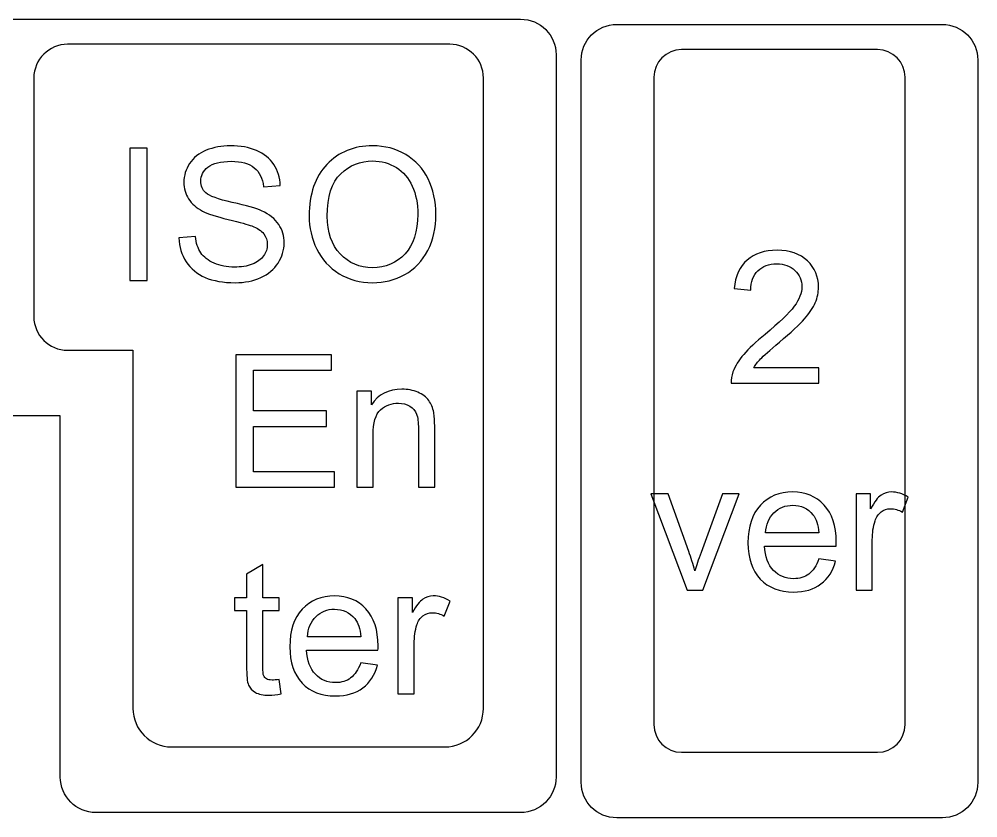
# Model space of a CAD drawing. Header units: millimetres. Extents: x -493 to 473, y -489 to 489.
# Drawn here: x 425.65 to 469.51, y 411.32 to 447.87 of the extents above; entities that cross this region are included whole.
import ezdxf

# ---------------------------------------------------------------- set-up
doc = ezdxf.new("R2010")
doc.units = ezdxf.units.MM
doc.header["$MEASUREMENT"] = 0
doc.layers.add('Layer 1', color=7, linetype='Continuous')

msp = doc.modelspace()

# ---------------------------------------------------------------- linework, layer by layer
at = {"layer": 'Layer 1', "color": 169}
for points, knots in [([(429.1536, 411.567), (429.1536, 411.567), (448.5933, 411.567), (448.5933, 411.567), (448.5933, 411.567), (449.4865, 411.567), (450.2172, 412.2977), (450.2172, 413.1909), (450.2172, 413.1909), (450.2172, 424.2083), (450.2172, 435.2257), (450.2172, 446.2431), (450.2172, 446.2431), (450.2172, 447.1363), (449.4864, 447.867), (448.5933, 447.867), (448.5933, 447.867), (448.5933, 447.867), (424.6161, 447.867), (424.6161, 447.867), (424.6161, 447.867), (423.723, 447.867), (422.9922, 447.1363), (422.9922, 446.2431), (422.9922, 446.2431), (422.9922, 446.2431), (422.9922, 431.3409), (422.9922, 431.3409), (422.9922, 431.3409), (422.9922, 430.4483), (423.7231, 429.7178), (424.6161, 429.717), (424.6161, 429.717), (424.6161, 429.717), (427.5237, 429.714), (427.5237, 429.714), (427.5237, 429.714), (427.5237, 429.714), (427.5297, 428.0931), (427.5297, 428.0931), (427.5297, 428.0931), (427.5297, 428.0931), (427.5297, 413.1909), (427.5297, 413.1909), (427.5297, 413.1909), (427.5297, 412.2978), (428.2604, 411.567), (429.1536, 411.567)], [0, 0, 0, 0, 0.0769231, 0.0769231, 0.0769231, 0.0769231, 0.1538462, 0.1538462, 0.1538462, 0.1538462, 0.2307692, 0.2307692, 0.2307692, 0.2307692, 0.3076923, 0.3076923, 0.3076923, 0.3076923, 0.3846154, 0.3846154, 0.3846154, 0.3846154, 0.4615385, 0.4615385, 0.4615385, 0.4615385, 0.5384615, 0.5384615, 0.5384615, 0.5384615, 0.6153846, 0.6153846, 0.6153846, 0.6153846, 0.6923077, 0.6923077, 0.6923077, 0.6923077, 0.7692308, 0.7692308, 0.7692308, 0.7692308, 0.8461538, 0.8461538, 0.8461538, 0.8461538, 1, 1, 1, 1]), ([(469.5147, 412.9488), (469.5147, 412.9488), (469.5147, 446.001), (469.5147, 446.001), (469.5147, 446.001), (469.5147, 446.8942), (468.784, 447.6249), (467.8908, 447.6249), (467.8908, 447.6249), (467.8908, 447.6249), (452.9886, 447.6249), (452.9886, 447.6249), (452.9886, 447.6249), (452.0954, 447.6249), (451.3647, 446.8942), (451.3647, 446.001), (451.3647, 446.001), (451.3647, 446.001), (451.3647, 412.9488), (451.3647, 412.9488), (451.3647, 412.9488), (451.3647, 412.0556), (452.0954, 411.3249), (452.9886, 411.3249), (452.9886, 411.3249), (452.9886, 411.3249), (467.8908, 411.3249), (467.8908, 411.3249), (467.8908, 411.3249), (468.784, 411.3249), (469.5147, 412.0556), (469.5147, 412.9488)], [0, 0, 0, 0, 0.1111111, 0.1111111, 0.1111111, 0.1111111, 0.2222222, 0.2222222, 0.2222222, 0.2222222, 0.3333333, 0.3333333, 0.3333333, 0.3333333, 0.4444444, 0.4444444, 0.4444444, 0.4444444, 0.5555556, 0.5555556, 0.5555556, 0.5555556, 0.6666667, 0.6666667, 0.6666667, 0.6666667, 0.7777778, 0.7777778, 0.7777778, 0.7777778, 1, 1, 1, 1])]:
    msp.add_open_spline(points, degree=3, knots=knots, dxfattribs=at)
at = {"layer": 'Layer 1', "color": 159}
for points, knots in [([(427.8596, 446.717), (427.8596, 446.717), (445.3498, 446.717), (445.3498, 446.717), (445.3498, 446.717), (446.1982, 446.717), (446.8922, 446.023), (446.8922, 445.1747), (446.8922, 445.1747), (446.8922, 445.1747), (446.8922, 440.5733), (446.8922, 440.5733), (446.8922, 440.5733), (446.8922, 440.5733), (446.8922, 434.2594), (446.8922, 434.2594), (446.8922, 434.2594), (446.8922, 434.2594), (446.8922, 416.3339), (446.8922, 416.3339), (446.8922, 416.3339), (446.8922, 415.3621), (446.0972, 414.5671), (445.1254, 414.5671), (445.1254, 414.5671), (445.1254, 414.5671), (432.6215, 414.5671), (432.6215, 414.5671), (432.6215, 414.5671), (431.6497, 414.5671), (430.8547, 415.3621), (430.8547, 416.3339), (430.8547, 416.3339), (430.8547, 416.3339), (430.8547, 432.717), (430.8547, 432.717), (430.8547, 432.717), (430.8547, 432.717), (427.8596, 432.717), (427.8596, 432.717), (427.8596, 432.717), (427.0113, 432.717), (426.3172, 433.4111), (426.3172, 434.2594), (426.3172, 434.2594), (426.3172, 434.2594), (426.3172, 445.1747), (426.3172, 445.1747), (426.3172, 445.1747), (426.3172, 446.023), (427.0113, 446.717), (427.8596, 446.717)], [0, 0, 0, 0, 0.0714286, 0.0714286, 0.0714286, 0.0714286, 0.1428571, 0.1428571, 0.1428571, 0.1428571, 0.2142857, 0.2142857, 0.2142857, 0.2142857, 0.2857143, 0.2857143, 0.2857143, 0.2857143, 0.3571429, 0.3571429, 0.3571429, 0.3571429, 0.4285714, 0.4285714, 0.4285714, 0.4285714, 0.5, 0.5, 0.5, 0.5, 0.5714286, 0.5714286, 0.5714286, 0.5714286, 0.6428571, 0.6428571, 0.6428571, 0.6428571, 0.7142857, 0.7142857, 0.7142857, 0.7142857, 0.7857143, 0.7857143, 0.7857143, 0.7857143, 0.8571429, 0.8571429, 0.8571429, 0.8571429, 1, 1, 1, 1]), ([(454.6897, 415.5917), (454.6897, 415.5917), (454.6897, 445.2082), (454.6897, 445.2082), (454.6897, 445.2082), (454.6897, 445.9049), (455.2598, 446.475), (455.9566, 446.475), (455.9566, 446.475), (455.9566, 446.475), (464.9227, 446.475), (464.9227, 446.475), (464.9227, 446.475), (465.6195, 446.475), (466.1897, 445.9049), (466.1897, 445.2082), (466.1897, 445.2082), (466.1897, 445.2082), (466.1897, 415.5917), (466.1897, 415.5917), (466.1897, 415.5917), (466.1897, 414.895), (465.6195, 414.325), (464.9227, 414.325), (464.9227, 414.325), (464.9227, 414.325), (455.9566, 414.325), (455.9566, 414.325), (455.9566, 414.325), (455.2598, 414.325), (454.6897, 414.895), (454.6897, 415.5917)], [0, 0, 0, 0, 0.1111111, 0.1111111, 0.1111111, 0.1111111, 0.2222222, 0.2222222, 0.2222222, 0.2222222, 0.3333333, 0.3333333, 0.3333333, 0.3333333, 0.4444444, 0.4444444, 0.4444444, 0.4444444, 0.5555556, 0.5555556, 0.5555556, 0.5555556, 0.6666667, 0.6666667, 0.6666667, 0.6666667, 0.7777778, 0.7777778, 0.7777778, 0.7777778, 1, 1, 1, 1])]:
    msp.add_open_spline(points, degree=3, knots=knots, dxfattribs=at)
at = {"layer": 'Layer 1', "color": 132}
for points, knots in [([(430.7037, 435.9102), (430.7037, 435.9102), (430.7037, 441.9723), (430.7037, 441.9723), (430.7037, 441.9723), (430.7037, 441.9723), (431.508, 441.9723), (431.508, 441.9723), (431.508, 441.9723), (431.508, 441.9723), (431.508, 435.9102), (431.508, 435.9102), (431.508, 435.9102), (431.508, 435.9102), (430.7037, 435.9102), (430.7037, 435.9102)], [0, 0, 0, 0, 0.2, 0.2, 0.2, 0.2, 0.4, 0.4, 0.4, 0.4, 0.6, 0.6, 0.6, 0.6, 1, 1, 1, 1]), ([(432.9558, 437.8575), (432.9558, 437.8575), (433.7093, 437.9253), (433.7093, 437.9253), (433.7093, 437.9253), (433.7446, 437.6205), (433.8278, 437.3707), (433.9591, 437.1745), (433.9591, 437.1745), (434.0903, 436.9798), (434.2935, 436.8218), (434.5687, 436.7004), (434.5687, 436.7004), (434.8438, 436.5805), (435.1543, 436.5198), (435.4986, 436.5198), (435.4986, 436.5198), (435.8048, 436.5198), (436.0743, 436.565), (436.3085, 436.6567), (436.3085, 436.6567), (436.5428, 436.7484), (436.7163, 436.874), (436.8306, 437.0334), (436.8306, 437.0334), (436.9449, 437.1929), (437.0028, 437.3665), (437.0028, 437.5527), (437.0028, 437.5527), (437.0028, 437.7418), (436.9478, 437.9069), (436.8377, 438.0494), (436.8377, 438.0494), (436.7276, 438.1905), (436.5456, 438.3091), (436.2916, 438.4064), (436.2916, 438.4064), (436.1293, 438.4685), (435.7695, 438.5673), (435.2121, 438.7014), (435.2121, 438.7014), (434.6547, 438.8354), (434.2653, 438.961), (434.0423, 439.0795), (434.0423, 439.0795), (433.753, 439.2319), (433.5385, 439.421), (433.3974, 439.6454), (433.3974, 439.6454), (433.2549, 439.8697), (433.1844, 440.1223), (433.1844, 440.4003), (433.1844, 440.4003), (433.1844, 440.7079), (433.2719, 440.9944), (433.4454, 441.2597), (433.4454, 441.2597), (433.619, 441.5264), (433.8716, 441.7282), (434.206, 441.8665), (434.206, 441.8665), (434.539, 442.0047), (434.9101, 442.0739), (435.3179, 442.0739), (435.3179, 442.0739), (435.7667, 442.0739), (436.1632, 442.0019), (436.5061, 441.8566), (436.5061, 441.8566), (436.849, 441.7126), (437.1129, 441.4996), (437.2977, 441.2173), (437.2977, 441.2173), (437.4826, 440.9365), (437.5813, 440.6176), (437.5955, 440.262), (437.5955, 440.262), (437.5955, 440.262), (436.825, 440.2028), (436.825, 440.2028), (436.825, 440.2028), (436.7841, 440.5852), (436.6444, 440.8745), (436.4059, 441.0692), (436.4059, 441.0692), (436.1674, 441.2653), (435.8147, 441.3627), (435.349, 441.3627), (435.349, 441.3627), (434.8636, 441.3627), (434.5094, 441.2738), (434.2878, 441.096), (434.2878, 441.096), (434.0663, 440.9182), (433.9548, 440.7037), (433.9548, 440.4525), (433.9548, 440.4525), (433.9548, 440.2352), (434.0338, 440.056), (434.1905, 439.9149), (434.1905, 439.9149), (434.3457, 439.7752), (434.7479, 439.6299), (435.3998, 439.4831), (435.3998, 439.4831), (436.0517, 439.3349), (436.499, 439.2065), (436.7417, 439.0965), (436.7417, 439.0965), (437.0931, 438.9342), (437.3542, 438.7296), (437.5221, 438.4798), (437.5221, 438.4798), (437.69, 438.2315), (437.7733, 437.945), (437.7733, 437.6205), (437.7733, 437.6205), (437.7733, 437.2973), (437.6815, 436.9953), (437.4967, 436.7103), (437.4967, 436.7103), (437.3118, 436.4253), (437.048, 436.2037), (436.7022, 436.0457), (436.7022, 436.0457), (436.3565, 435.8876), (435.9685, 435.8086), (435.5353, 435.8086), (435.5353, 435.8086), (434.9877, 435.8086), (434.5291, 435.889), (434.1594, 436.0485), (434.1594, 436.0485), (433.7883, 436.2079), (433.499, 436.4478), (433.2888, 436.7696), (433.2888, 436.7696), (433.0771, 437.0899), (432.9671, 437.4525), (432.9558, 437.8575)], [0, 0, 0, 0, 0.0277778, 0.0277778, 0.0277778, 0.0277778, 0.0555556, 0.0555556, 0.0555556, 0.0555556, 0.0833333, 0.0833333, 0.0833333, 0.0833333, 0.1111111, 0.1111111, 0.1111111, 0.1111111, 0.1388889, 0.1388889, 0.1388889, 0.1388889, 0.1666667, 0.1666667, 0.1666667, 0.1666667, 0.1944444, 0.1944444, 0.1944444, 0.1944444, 0.2222222, 0.2222222, 0.2222222, 0.2222222, 0.25, 0.25, 0.25, 0.25, 0.2777778, 0.2777778, 0.2777778, 0.2777778, 0.3055556, 0.3055556, 0.3055556, 0.3055556, 0.3333333, 0.3333333, 0.3333333, 0.3333333, 0.3611111, 0.3611111, 0.3611111, 0.3611111, 0.3888889, 0.3888889, 0.3888889, 0.3888889, 0.4166667, 0.4166667, 0.4166667, 0.4166667, 0.4444444, 0.4444444, 0.4444444, 0.4444444, 0.4722222, 0.4722222, 0.4722222, 0.4722222, 0.5, 0.5, 0.5, 0.5, 0.5277778, 0.5277778, 0.5277778, 0.5277778, 0.5555556, 0.5555556, 0.5555556, 0.5555556, 0.5833333, 0.5833333, 0.5833333, 0.5833333, 0.6111111, 0.6111111, 0.6111111, 0.6111111, 0.6388889, 0.6388889, 0.6388889, 0.6388889, 0.6666667, 0.6666667, 0.6666667, 0.6666667, 0.6944444, 0.6944444, 0.6944444, 0.6944444, 0.7222222, 0.7222222, 0.7222222, 0.7222222, 0.75, 0.75, 0.75, 0.75, 0.7777778, 0.7777778, 0.7777778, 0.7777778, 0.8055556, 0.8055556, 0.8055556, 0.8055556, 0.8333333, 0.8333333, 0.8333333, 0.8333333, 0.8611111, 0.8611111, 0.8611111, 0.8611111, 0.8888889, 0.8888889, 0.8888889, 0.8888889, 0.9166667, 0.9166667, 0.9166667, 0.9166667, 0.9444444, 0.9444444, 0.9444444, 0.9444444, 1, 1, 1, 1]), ([(438.9177, 438.8608), (438.9177, 439.8655), (439.1886, 440.6529), (439.7291, 441.2216), (439.7291, 441.2216), (440.2695, 441.7903), (440.9666, 442.0739), (441.8217, 442.0739), (441.8217, 442.0739), (442.3819, 442.0739), (442.8857, 441.9398), (443.3359, 441.6731), (443.3359, 441.6731), (443.7846, 441.4064), (444.1275, 441.0339), (444.3631, 440.5555), (444.3631, 440.5555), (444.5988, 440.0786), (444.7173, 439.5367), (444.7173, 438.9314), (444.7173, 438.9314), (444.7173, 438.3175), (444.5931, 437.7672), (444.3448, 437.2832), (444.3448, 437.2832), (444.0964, 436.7978), (443.7451, 436.4309), (443.2907, 436.1825), (443.2907, 436.1825), (442.8349, 435.9328), (442.3438, 435.8086), (441.8175, 435.8086), (441.8175, 435.8086), (441.246, 435.8086), (440.7366, 435.9469), (440.2865, 436.2221), (440.2865, 436.2221), (439.8377, 436.4972), (439.4962, 436.8726), (439.2648, 437.3495), (439.2648, 437.3495), (439.0334, 437.8251), (438.9177, 438.3288), (438.9177, 438.8608)], [0, 0, 0, 0, 0.0833333, 0.0833333, 0.0833333, 0.0833333, 0.1666667, 0.1666667, 0.1666667, 0.1666667, 0.25, 0.25, 0.25, 0.25, 0.3333333, 0.3333333, 0.3333333, 0.3333333, 0.4166667, 0.4166667, 0.4166667, 0.4166667, 0.5, 0.5, 0.5, 0.5, 0.5833333, 0.5833333, 0.5833333, 0.5833333, 0.6666667, 0.6666667, 0.6666667, 0.6666667, 0.75, 0.75, 0.75, 0.75, 0.8333333, 0.8333333, 0.8333333, 0.8333333, 1, 1, 1, 1]), ([(439.7474, 438.8467), (439.7474, 438.1172), (439.9436, 437.5428), (440.3359, 437.1237), (440.3359, 437.1237), (440.7281, 436.7046), (441.2206, 436.4944), (441.8133, 436.4944), (441.8133, 436.4944), (442.4172, 436.4944), (442.9125, 436.7061), (443.3034, 437.1294), (443.3034, 437.1294), (443.6929, 437.5527), (443.8876, 438.1538), (443.8876, 438.9328), (443.8876, 438.9328), (443.8876, 439.4253), (443.8043, 439.8556), (443.6378, 440.2225), (443.6378, 440.2225), (443.4713, 440.5894), (443.2272, 440.8745), (442.9069, 441.0762), (442.9069, 441.0762), (442.5851, 441.278), (442.2253, 441.3796), (441.826, 441.3796), (441.826, 441.3796), (441.2587, 441.3796), (440.7705, 441.1849), (440.3613, 440.7954), (440.3613, 440.7954), (439.952, 440.406), (439.7474, 439.7569), (439.7474, 438.8467)], [0, 0, 0, 0, 0.1, 0.1, 0.1, 0.1, 0.2, 0.2, 0.2, 0.2, 0.3, 0.3, 0.3, 0.3, 0.4, 0.4, 0.4, 0.4, 0.5, 0.5, 0.5, 0.5, 0.6, 0.6, 0.6, 0.6, 0.7, 0.7, 0.7, 0.7, 0.8, 0.8, 0.8, 0.8, 1, 1, 1, 1]), ([(462.234, 431.9182), (462.234, 431.9182), (462.234, 431.207), (462.234, 431.207), (462.234, 431.207), (462.234, 431.207), (458.2208, 431.207), (458.2208, 431.207), (458.2208, 431.207), (458.2152, 431.3862), (458.2448, 431.5584), (458.3083, 431.7249), (458.3083, 431.7249), (458.4113, 431.9972), (458.5764, 432.2667), (458.8036, 432.5306), (458.8036, 432.5306), (459.0308, 432.7945), (459.3554, 433.0993), (459.7773, 433.445), (459.7773, 433.445), (460.4334, 433.9855), (460.8793, 434.413), (461.1122, 434.7291), (461.1122, 434.7291), (461.3464, 435.0452), (461.4635, 435.3443), (461.4635, 435.6266), (461.4635, 435.6266), (461.4635, 435.9215), (461.3577, 436.1698), (461.146, 436.373), (461.146, 436.373), (460.9344, 436.5748), (460.6578, 436.6764), (460.3177, 436.6764), (460.3177, 436.6764), (459.9579, 436.6764), (459.67, 436.5692), (459.4541, 436.3547), (459.4541, 436.3547), (459.2382, 436.1416), (459.1296, 435.8453), (459.1268, 435.4657), (459.1268, 435.4657), (459.1268, 435.4657), (458.3648, 435.5419), (458.3648, 435.5419), (458.3648, 435.5419), (458.417, 436.112), (458.6145, 436.5466), (458.956, 436.8458), (458.956, 436.8458), (459.2989, 437.1449), (459.7575, 437.2945), (460.3347, 437.2945), (460.3347, 437.2945), (460.916, 437.2945), (461.3775, 437.1336), (461.7161, 436.8105), (461.7161, 436.8105), (462.0562, 436.4873), (462.2255, 436.0866), (462.2255, 435.6096), (462.2255, 435.6096), (462.2255, 435.3669), (462.1761, 435.1284), (462.076, 434.8942), (462.076, 434.8942), (461.9772, 434.6586), (461.8121, 434.4116), (461.5821, 434.152), (461.5821, 434.152), (461.3507, 433.8937), (460.9682, 433.5367), (460.4348, 433.0852), (460.4348, 433.0852), (459.9875, 432.7098), (459.6997, 432.4558), (459.5727, 432.3218), (459.5727, 432.3218), (459.4457, 432.1877), (459.3412, 432.0537), (459.258, 431.9182), (459.258, 431.9182), (459.258, 431.9182), (462.234, 431.9182), (462.234, 431.9182)], [0, 0, 0, 0, 0.0434783, 0.0434783, 0.0434783, 0.0434783, 0.0869565, 0.0869565, 0.0869565, 0.0869565, 0.1304348, 0.1304348, 0.1304348, 0.1304348, 0.173913, 0.173913, 0.173913, 0.173913, 0.2173913, 0.2173913, 0.2173913, 0.2173913, 0.2608696, 0.2608696, 0.2608696, 0.2608696, 0.3043478, 0.3043478, 0.3043478, 0.3043478, 0.3478261, 0.3478261, 0.3478261, 0.3478261, 0.3913043, 0.3913043, 0.3913043, 0.3913043, 0.4347826, 0.4347826, 0.4347826, 0.4347826, 0.4782609, 0.4782609, 0.4782609, 0.4782609, 0.5217391, 0.5217391, 0.5217391, 0.5217391, 0.5652174, 0.5652174, 0.5652174, 0.5652174, 0.6086957, 0.6086957, 0.6086957, 0.6086957, 0.6521739, 0.6521739, 0.6521739, 0.6521739, 0.6956522, 0.6956522, 0.6956522, 0.6956522, 0.7391304, 0.7391304, 0.7391304, 0.7391304, 0.7826087, 0.7826087, 0.7826087, 0.7826087, 0.826087, 0.826087, 0.826087, 0.826087, 0.8695652, 0.8695652, 0.8695652, 0.8695652, 0.9130435, 0.9130435, 0.9130435, 0.9130435, 1, 1, 1, 1]), ([(435.5593, 426.4516), (435.5593, 426.4516), (435.5593, 432.5137), (435.5593, 432.5137), (435.5593, 432.5137), (435.5593, 432.5137), (439.9365, 432.5137), (439.9365, 432.5137), (439.9365, 432.5137), (439.9365, 432.5137), (439.9365, 431.8025), (439.9365, 431.8025), (439.9365, 431.8025), (439.9365, 431.8025), (436.3636, 431.8025), (436.3636, 431.8025), (436.3636, 431.8025), (436.3636, 431.8025), (436.3636, 429.9398), (436.3636, 429.9398), (436.3636, 429.9398), (436.3636, 429.9398), (439.7079, 429.9398), (439.7079, 429.9398), (439.7079, 429.9398), (439.7079, 429.9398), (439.7079, 429.2286), (439.7079, 429.2286), (439.7079, 429.2286), (439.7079, 429.2286), (436.3636, 429.2286), (436.3636, 429.2286), (436.3636, 429.2286), (436.3636, 429.2286), (436.3636, 427.1628), (436.3636, 427.1628), (436.3636, 427.1628), (436.3636, 427.1628), (440.0804, 427.1628), (440.0804, 427.1628), (440.0804, 427.1628), (440.0804, 427.1628), (440.0804, 426.4516), (440.0804, 426.4516), (440.0804, 426.4516), (440.0804, 426.4516), (435.5593, 426.4516), (435.5593, 426.4516)], [0, 0, 0, 0, 0.0769231, 0.0769231, 0.0769231, 0.0769231, 0.1538462, 0.1538462, 0.1538462, 0.1538462, 0.2307692, 0.2307692, 0.2307692, 0.2307692, 0.3076923, 0.3076923, 0.3076923, 0.3076923, 0.3846154, 0.3846154, 0.3846154, 0.3846154, 0.4615385, 0.4615385, 0.4615385, 0.4615385, 0.5384615, 0.5384615, 0.5384615, 0.5384615, 0.6153846, 0.6153846, 0.6153846, 0.6153846, 0.6923077, 0.6923077, 0.6923077, 0.6923077, 0.7692308, 0.7692308, 0.7692308, 0.7692308, 0.8461538, 0.8461538, 0.8461538, 0.8461538, 1, 1, 1, 1]), ([(441.0964, 426.4516), (441.0964, 426.4516), (441.0964, 430.8458), (441.0964, 430.8458), (441.0964, 430.8458), (441.0964, 430.8458), (441.7653, 430.8458), (441.7653, 430.8458), (441.7653, 430.8458), (441.7653, 430.8458), (441.7653, 430.2221), (441.7653, 430.2221), (441.7653, 430.2221), (442.087, 430.7004), (442.5527, 430.9389), (443.1608, 430.9389), (443.1608, 430.9389), (443.4261, 430.9389), (443.6688, 430.8909), (443.8904, 430.7964), (443.8904, 430.7964), (444.1119, 430.7018), (444.2784, 430.5762), (444.3885, 430.4224), (444.3885, 430.4224), (444.4986, 430.2686), (444.5762, 430.0852), (444.6199, 429.8735), (444.6199, 429.8735), (444.6467, 429.7352), (444.6608, 429.4939), (444.6608, 429.1496), (444.6608, 429.1496), (444.6608, 429.1496), (444.6608, 426.4516), (444.6608, 426.4516), (444.6608, 426.4516), (444.6608, 426.4516), (443.9158, 426.4516), (443.9158, 426.4516), (443.9158, 426.4516), (443.9158, 426.4516), (443.9158, 429.1214), (443.9158, 429.1214), (443.9158, 429.1214), (443.9158, 429.4248), (443.8876, 429.652), (443.8297, 429.8016), (443.8297, 429.8016), (443.7718, 429.9511), (443.6688, 430.0711), (443.5221, 430.1614), (443.5221, 430.1614), (443.3753, 430.2503), (443.2018, 430.2954), (443.0042, 430.2954), (443.0042, 430.2954), (442.6881, 430.2954), (442.4158, 430.1952), (442.1858, 429.9935), (442.1858, 429.9935), (441.9558, 429.7931), (441.8415, 429.4107), (441.8415, 428.8491), (441.8415, 428.8491), (441.8415, 428.8491), (441.8415, 426.4516), (441.8415, 426.4516), (441.8415, 426.4516), (441.8415, 426.4516), (441.0964, 426.4516), (441.0964, 426.4516)], [0, 0, 0, 0, 0.0526316, 0.0526316, 0.0526316, 0.0526316, 0.1052632, 0.1052632, 0.1052632, 0.1052632, 0.1578947, 0.1578947, 0.1578947, 0.1578947, 0.2105263, 0.2105263, 0.2105263, 0.2105263, 0.2631579, 0.2631579, 0.2631579, 0.2631579, 0.3157895, 0.3157895, 0.3157895, 0.3157895, 0.3684211, 0.3684211, 0.3684211, 0.3684211, 0.4210526, 0.4210526, 0.4210526, 0.4210526, 0.4736842, 0.4736842, 0.4736842, 0.4736842, 0.5263158, 0.5263158, 0.5263158, 0.5263158, 0.5789474, 0.5789474, 0.5789474, 0.5789474, 0.6315789, 0.6315789, 0.6315789, 0.6315789, 0.6842105, 0.6842105, 0.6842105, 0.6842105, 0.7368421, 0.7368421, 0.7368421, 0.7368421, 0.7894737, 0.7894737, 0.7894737, 0.7894737, 0.8421053, 0.8421053, 0.8421053, 0.8421053, 0.8947368, 0.8947368, 0.8947368, 0.8947368, 1, 1, 1, 1]), ([(456.2085, 421.7484), (456.2085, 421.7484), (454.5505, 426.1426), (454.5505, 426.1426), (454.5505, 426.1426), (454.5505, 426.1426), (455.3478, 426.1426), (455.3478, 426.1426), (455.3478, 426.1426), (455.3478, 426.1426), (456.2876, 423.5109), (456.2876, 423.5109), (456.2876, 423.5109), (456.3892, 423.2272), (456.4837, 422.9323), (456.5698, 422.6261), (456.5698, 422.6261), (456.6361, 422.8575), (456.7278, 423.1355), (456.8478, 423.4615), (456.8478, 423.4615), (456.8478, 423.4615), (457.8243, 426.1426), (457.8243, 426.1426), (457.8243, 426.1426), (457.8243, 426.1426), (458.5891, 426.1426), (458.5891, 426.1426), (458.5891, 426.1426), (458.5891, 426.1426), (456.9254, 421.7484), (456.9254, 421.7484), (456.9254, 421.7484), (456.9254, 421.7484), (456.2085, 421.7484), (456.2085, 421.7484)], [0, 0, 0, 0, 0.1, 0.1, 0.1, 0.1, 0.2, 0.2, 0.2, 0.2, 0.3, 0.3, 0.3, 0.3, 0.4, 0.4, 0.4, 0.4, 0.5, 0.5, 0.5, 0.5, 0.6, 0.6, 0.6, 0.6, 0.7, 0.7, 0.7, 0.7, 0.8, 0.8, 0.8, 0.8, 1, 1, 1, 1]), ([(462.2382, 423.1708), (462.2382, 423.1708), (463.0086, 423.0692), (463.0086, 423.0692), (463.0086, 423.0692), (462.8887, 422.6219), (462.6643, 422.2733), (462.3369, 422.0264), (462.3369, 422.0264), (462.0096, 421.7794), (461.5919, 421.6553), (461.0825, 421.6553), (461.0825, 421.6553), (460.4418, 421.6553), (459.9338, 421.8528), (459.5585, 422.2479), (459.5585, 422.2479), (459.1831, 422.6416), (458.9955, 423.1962), (458.9955, 423.9088), (458.9955, 423.9088), (458.9955, 424.6454), (459.1846, 425.2183), (459.5641, 425.6247), (459.5641, 425.6247), (459.9437, 426.0325), (460.4362, 426.2357), (461.0416, 426.2357), (461.0416, 426.2357), (461.6272, 426.2357), (462.1055, 426.0367), (462.4766, 425.6374), (462.4766, 425.6374), (462.8478, 425.2381), (463.034, 424.6764), (463.034, 423.9525), (463.034, 423.9525), (463.034, 423.9088), (463.0326, 423.8425), (463.0298, 423.755), (463.0298, 423.755), (463.0298, 423.755), (459.7575, 423.755), (459.7575, 423.755), (459.7575, 423.755), (459.7857, 423.2738), (459.9211, 422.9041), (460.1667, 422.6487), (460.1667, 422.6487), (460.4108, 422.3933), (460.717, 422.2649), (461.0825, 422.2649), (461.0825, 422.2649), (461.3548, 422.2649), (461.5877, 422.3368), (461.7796, 422.4808), (461.7796, 422.4808), (461.9729, 422.6247), (462.1253, 422.8547), (462.2382, 423.1708)], [0, 0, 0, 0, 0.0625, 0.0625, 0.0625, 0.0625, 0.125, 0.125, 0.125, 0.125, 0.1875, 0.1875, 0.1875, 0.1875, 0.25, 0.25, 0.25, 0.25, 0.3125, 0.3125, 0.3125, 0.3125, 0.375, 0.375, 0.375, 0.375, 0.4375, 0.4375, 0.4375, 0.4375, 0.5, 0.5, 0.5, 0.5, 0.5625, 0.5625, 0.5625, 0.5625, 0.625, 0.625, 0.625, 0.625, 0.6875, 0.6875, 0.6875, 0.6875, 0.75, 0.75, 0.75, 0.75, 0.8125, 0.8125, 0.8125, 0.8125, 0.875, 0.875, 0.875, 0.875, 1, 1, 1, 1]), ([(463.9413, 421.7484), (463.9413, 421.7484), (463.9413, 426.1426), (463.9413, 426.1426), (463.9413, 426.1426), (463.9413, 426.1426), (464.6102, 426.1426), (464.6102, 426.1426), (464.6102, 426.1426), (464.6102, 426.1426), (464.6102, 425.4695), (464.6102, 425.4695), (464.6102, 425.4695), (464.7809, 425.7813), (464.939, 425.9873), (465.0843, 426.0861), (465.0843, 426.0861), (465.2297, 426.1863), (465.3891, 426.2357), (465.5627, 426.2357), (465.5627, 426.2357), (465.8139, 426.2357), (466.0693, 426.1567), (466.3289, 426), (466.3289, 426), (466.3289, 426), (466.0636, 425.3128), (466.0636, 425.3128), (466.0636, 425.3128), (465.883, 425.4144), (465.7024, 425.4652), (465.5218, 425.4652), (465.5218, 425.4652), (465.3595, 425.4652), (465.2141, 425.4158), (465.0857, 425.3185), (465.0857, 425.3185), (464.9573, 425.2211), (464.8656, 425.0857), (464.8106, 424.9121), (464.8106, 424.9121), (464.7273, 424.6482), (464.6864, 424.3589), (464.6864, 424.0443), (464.6864, 424.0443), (464.6864, 424.0443), (464.6864, 421.7484), (464.6864, 421.7484), (464.6864, 421.7484), (464.6864, 421.7484), (463.9413, 421.7484), (463.9413, 421.7484)], [0, 0, 0, 0, 0.0714286, 0.0714286, 0.0714286, 0.0714286, 0.1428571, 0.1428571, 0.1428571, 0.1428571, 0.2142857, 0.2142857, 0.2142857, 0.2142857, 0.2857143, 0.2857143, 0.2857143, 0.2857143, 0.3571429, 0.3571429, 0.3571429, 0.3571429, 0.4285714, 0.4285714, 0.4285714, 0.4285714, 0.5, 0.5, 0.5, 0.5, 0.5714286, 0.5714286, 0.5714286, 0.5714286, 0.6428571, 0.6428571, 0.6428571, 0.6428571, 0.7142857, 0.7142857, 0.7142857, 0.7142857, 0.7857143, 0.7857143, 0.7857143, 0.7857143, 0.8571429, 0.8571429, 0.8571429, 0.8571429, 1, 1, 1, 1]), ([(459.7998, 424.3646), (459.7998, 424.3646), (462.2466, 424.3646), (462.2466, 424.3646), (462.2466, 424.3646), (462.2142, 424.7343), (462.1196, 425.0109), (461.9658, 425.1957), (461.9658, 425.1957), (461.7302, 425.4822), (461.4226, 425.6261), (461.0458, 425.6261), (461.0458, 425.6261), (460.7043, 425.6261), (460.4179, 425.5118), (460.185, 425.2832), (460.185, 425.2832), (459.9536, 425.0546), (459.8252, 424.7484), (459.7998, 424.3646)], [0, 0, 0, 0, 0.1666667, 0.1666667, 0.1666667, 0.1666667, 0.3333333, 0.3333333, 0.3333333, 0.3333333, 0.5, 0.5, 0.5, 0.5, 0.6666667, 0.6666667, 0.6666667, 0.6666667, 1, 1, 1, 1]), ([(437.5418, 417.6576), (437.5418, 417.6576), (437.6434, 417.0001), (437.6434, 417.0001), (437.6434, 417.0001), (437.4346, 416.9563), (437.2469, 416.9337), (437.0832, 416.9337), (437.0832, 416.9337), (436.8137, 416.9337), (436.6048, 416.9761), (436.4553, 417.0621), (436.4553, 417.0621), (436.3071, 417.1482), (436.2027, 417.2597), (436.142, 417.3994), (436.142, 417.3994), (436.0813, 417.5391), (436.0517, 417.8326), (436.0517, 418.2799), (436.0517, 418.2799), (436.0517, 418.2799), (436.0517, 420.8114), (436.0517, 420.8114), (436.0517, 420.8114), (436.0517, 420.8114), (435.5014, 420.8114), (435.5014, 420.8114), (435.5014, 420.8114), (435.5014, 420.8114), (435.5014, 421.3872), (435.5014, 421.3872), (435.5014, 421.3872), (435.5014, 421.3872), (436.0517, 421.3872), (436.0517, 421.3872), (436.0517, 421.3872), (436.0517, 421.3872), (436.0517, 422.4737), (436.0517, 422.4737), (436.0517, 422.4737), (436.0517, 422.4737), (436.7968, 422.921), (436.7968, 422.921), (436.7968, 422.921), (436.7968, 422.921), (436.7968, 421.3872), (436.7968, 421.3872), (436.7968, 421.3872), (436.7968, 421.3872), (437.5418, 421.3872), (437.5418, 421.3872), (437.5418, 421.3872), (437.5418, 421.3872), (437.5418, 420.8114), (437.5418, 420.8114), (437.5418, 420.8114), (437.5418, 420.8114), (436.7968, 420.8114), (436.7968, 420.8114), (436.7968, 420.8114), (436.7968, 420.8114), (436.7968, 418.2376), (436.7968, 418.2376), (436.7968, 418.2376), (436.7968, 418.0245), (436.8095, 417.8876), (436.8363, 417.827), (436.8363, 417.827), (436.8617, 417.7663), (436.904, 417.7183), (436.9633, 417.6816), (436.9633, 417.6816), (437.0225, 417.6463), (437.1072, 417.628), (437.2173, 417.628), (437.2173, 417.628), (437.2991, 417.628), (437.4078, 417.6379), (437.5418, 417.6576)], [0, 0, 0, 0, 0.047619, 0.047619, 0.047619, 0.047619, 0.0952381, 0.0952381, 0.0952381, 0.0952381, 0.1428571, 0.1428571, 0.1428571, 0.1428571, 0.1904762, 0.1904762, 0.1904762, 0.1904762, 0.2380952, 0.2380952, 0.2380952, 0.2380952, 0.2857143, 0.2857143, 0.2857143, 0.2857143, 0.3333333, 0.3333333, 0.3333333, 0.3333333, 0.3809524, 0.3809524, 0.3809524, 0.3809524, 0.4285714, 0.4285714, 0.4285714, 0.4285714, 0.4761905, 0.4761905, 0.4761905, 0.4761905, 0.5238095, 0.5238095, 0.5238095, 0.5238095, 0.5714286, 0.5714286, 0.5714286, 0.5714286, 0.6190476, 0.6190476, 0.6190476, 0.6190476, 0.6666667, 0.6666667, 0.6666667, 0.6666667, 0.7142857, 0.7142857, 0.7142857, 0.7142857, 0.7619048, 0.7619048, 0.7619048, 0.7619048, 0.8095238, 0.8095238, 0.8095238, 0.8095238, 0.8571429, 0.8571429, 0.8571429, 0.8571429, 0.9047619, 0.9047619, 0.9047619, 0.9047619, 1, 1, 1, 1]), ([(441.2742, 418.4154), (441.2742, 418.4154), (442.0446, 418.3138), (442.0446, 418.3138), (442.0446, 418.3138), (441.9247, 417.8665), (441.7003, 417.5179), (441.3729, 417.271), (441.3729, 417.271), (441.0456, 417.024), (440.6279, 416.8999), (440.1185, 416.8999), (440.1185, 416.8999), (439.4778, 416.8999), (438.9698, 417.0974), (438.5945, 417.4925), (438.5945, 417.4925), (438.2191, 417.8862), (438.0315, 418.4408), (438.0315, 419.1534), (438.0315, 419.1534), (438.0315, 419.89), (438.2206, 420.4629), (438.6001, 420.8693), (438.6001, 420.8693), (438.9797, 421.2771), (439.4722, 421.4803), (440.0776, 421.4803), (440.0776, 421.4803), (440.6632, 421.4803), (441.1415, 421.2813), (441.5126, 420.882), (441.5126, 420.882), (441.8838, 420.4827), (442.07, 419.921), (442.07, 419.1971), (442.07, 419.1971), (442.07, 419.1534), (442.0686, 419.0871), (442.0658, 418.9996), (442.0658, 418.9996), (442.0658, 418.9996), (438.7935, 418.9996), (438.7935, 418.9996), (438.7935, 418.9996), (438.8217, 418.5184), (438.9571, 418.1487), (439.2027, 417.8933), (439.2027, 417.8933), (439.4468, 417.6379), (439.753, 417.5095), (440.1185, 417.5095), (440.1185, 417.5095), (440.3908, 417.5095), (440.6237, 417.5814), (440.8156, 417.7254), (440.8156, 417.7254), (441.0089, 417.8693), (441.1613, 418.0993), (441.2742, 418.4154)], [0, 0, 0, 0, 0.0625, 0.0625, 0.0625, 0.0625, 0.125, 0.125, 0.125, 0.125, 0.1875, 0.1875, 0.1875, 0.1875, 0.25, 0.25, 0.25, 0.25, 0.3125, 0.3125, 0.3125, 0.3125, 0.375, 0.375, 0.375, 0.375, 0.4375, 0.4375, 0.4375, 0.4375, 0.5, 0.5, 0.5, 0.5, 0.5625, 0.5625, 0.5625, 0.5625, 0.625, 0.625, 0.625, 0.625, 0.6875, 0.6875, 0.6875, 0.6875, 0.75, 0.75, 0.75, 0.75, 0.8125, 0.8125, 0.8125, 0.8125, 0.875, 0.875, 0.875, 0.875, 1, 1, 1, 1]), ([(442.9773, 416.993), (442.9773, 416.993), (442.9773, 421.3872), (442.9773, 421.3872), (442.9773, 421.3872), (442.9773, 421.3872), (443.6462, 421.3872), (443.6462, 421.3872), (443.6462, 421.3872), (443.6462, 421.3872), (443.6462, 420.7141), (443.6462, 420.7141), (443.6462, 420.7141), (443.8169, 421.0259), (443.975, 421.2319), (444.1203, 421.3307), (444.1203, 421.3307), (444.2657, 421.4309), (444.4251, 421.4803), (444.5987, 421.4803), (444.5987, 421.4803), (444.8499, 421.4803), (445.1053, 421.4013), (445.3649, 421.2446), (445.3649, 421.2446), (445.3649, 421.2446), (445.0996, 420.5574), (445.0996, 420.5574), (445.0996, 420.5574), (444.919, 420.659), (444.7384, 420.7098), (444.5578, 420.7098), (444.5578, 420.7098), (444.3955, 420.7098), (444.2501, 420.6604), (444.1217, 420.5631), (444.1217, 420.5631), (443.9933, 420.4657), (443.9016, 420.3303), (443.8466, 420.1567), (443.8466, 420.1567), (443.7633, 419.8928), (443.7224, 419.6035), (443.7224, 419.2889), (443.7224, 419.2889), (443.7224, 419.2889), (443.7224, 416.993), (443.7224, 416.993), (443.7224, 416.993), (443.7224, 416.993), (442.9773, 416.993), (442.9773, 416.993)], [0, 0, 0, 0, 0.0714286, 0.0714286, 0.0714286, 0.0714286, 0.1428571, 0.1428571, 0.1428571, 0.1428571, 0.2142857, 0.2142857, 0.2142857, 0.2142857, 0.2857143, 0.2857143, 0.2857143, 0.2857143, 0.3571429, 0.3571429, 0.3571429, 0.3571429, 0.4285714, 0.4285714, 0.4285714, 0.4285714, 0.5, 0.5, 0.5, 0.5, 0.5714286, 0.5714286, 0.5714286, 0.5714286, 0.6428571, 0.6428571, 0.6428571, 0.6428571, 0.7142857, 0.7142857, 0.7142857, 0.7142857, 0.7857143, 0.7857143, 0.7857143, 0.7857143, 0.8571429, 0.8571429, 0.8571429, 0.8571429, 1, 1, 1, 1]), ([(438.8358, 419.6092), (438.8358, 419.6092), (441.2826, 419.6092), (441.2826, 419.6092), (441.2826, 419.6092), (441.2502, 419.9789), (441.1556, 420.2555), (441.0018, 420.4403), (441.0018, 420.4403), (440.7662, 420.7268), (440.4586, 420.8707), (440.0818, 420.8707), (440.0818, 420.8707), (439.7403, 420.8707), (439.4539, 420.7564), (439.221, 420.5278), (439.221, 420.5278), (438.9896, 420.2992), (438.8612, 419.993), (438.8358, 419.6092)], [0, 0, 0, 0, 0.1666667, 0.1666667, 0.1666667, 0.1666667, 0.3333333, 0.3333333, 0.3333333, 0.3333333, 0.5, 0.5, 0.5, 0.5, 0.6666667, 0.6666667, 0.6666667, 0.6666667, 1, 1, 1, 1])]:
    msp.add_open_spline(points, degree=3, knots=knots, dxfattribs=at)

doc.saveas('drawing.dxf')
